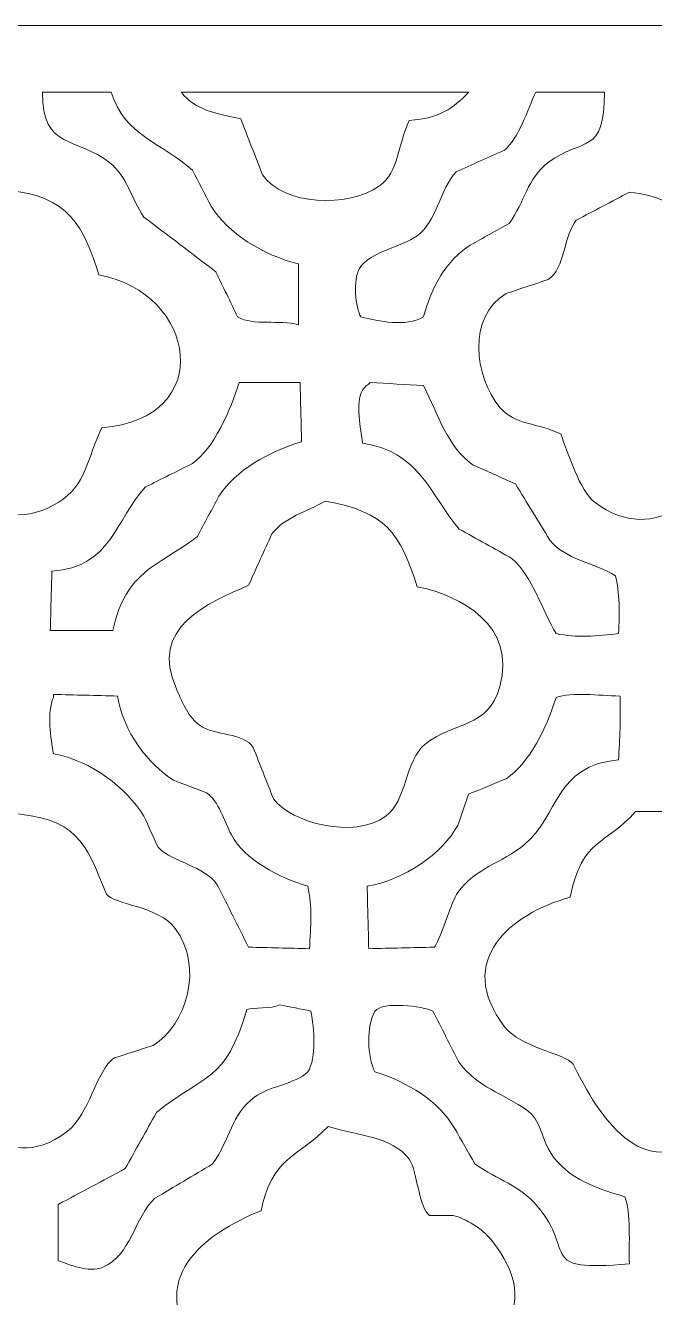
# Model space of a CAD drawing. Header units: centimetres. Extents: x -27.5 to -1.9, y -9.6 to -4.5.
# Drawn here: x -5.528 to -4.285, y -6.991 to -4.475 of the extents above; entities that cross this region are included whole.
import ezdxf

# ---------------------------------------------------------------- set-up
doc = ezdxf.new("R2010")
doc.units = ezdxf.units.CM
doc.header["$MEASUREMENT"] = 0
doc.layers.add('layer 1', color=7, linetype='Continuous')

msp = doc.modelspace()

# ---------------------------------------------------------------- linework, layer by layer
at = {"layer": 'layer 1', "color": 7, "lineweight": 9}
for points, knots in [([(-13.01142, -4.47497), (-13.01142, -4.47497), (-1.85083, -4.47497), (-1.85083, -4.47497), (-1.85083, -4.47497), (-1.85083, -4.47497), (-1.85083, -9.50001), (-1.85083, -9.50001), (-1.85083, -9.50001), (-1.85083, -9.50001), (-13.01142, -9.50001), (-13.01142, -9.50001), (-13.01142, -9.50001), (-13.01142, -9.50001), (-13.01142, -4.47497), (-13.01142, -4.47497)], [0, 0, 0, 0, 0.2, 0.2, 0.2, 0.2, 0.4, 0.4, 0.4, 0.4, 0.6, 0.6, 0.6, 0.6, 1, 1, 1, 1]), ([(-5.49418, -4.6072), (-5.49489, -4.72124), (-5.42592, -4.69558), (-5.36154, -4.74601), (-5.36154, -4.74601), (-5.32663, -4.77336), (-5.31954, -4.81688), (-5.29368, -4.85398), (-5.29368, -4.85398), (-5.24638, -4.88996), (-5.19907, -4.92596), (-5.15178, -4.96194), (-5.15178, -4.96194), (-5.13739, -4.99176), (-5.12299, -5.02158), (-5.10859, -5.0514), (-5.10859, -5.0514), (-5.0762, -5.06962), (-5.02773, -5.05622), (-4.98829, -5.06682), (-4.98829, -5.06682), (-4.98829, -5.02673), (-4.98829, -4.98662), (-4.98829, -4.94652), (-4.98829, -4.94652), (-5.05814, -4.92901), (-5.1273, -4.88676), (-5.16103, -4.83238), (-5.16103, -4.83238), (-5.17337, -4.80874), (-5.18571, -4.78508), (-5.19805, -4.76143), (-5.19805, -4.76143), (-5.25636, -4.70691), (-5.33138, -4.69499), (-5.35846, -4.6072), (-5.35846, -4.6072), (-5.4037, -4.6072), (-5.44895, -4.6072), (-5.49418, -4.6072)], [0, 0, 0, 0, 0.0909091, 0.0909091, 0.0909091, 0.0909091, 0.1818182, 0.1818182, 0.1818182, 0.1818182, 0.2727273, 0.2727273, 0.2727273, 0.2727273, 0.3636364, 0.3636364, 0.3636364, 0.3636364, 0.4545455, 0.4545455, 0.4545455, 0.4545455, 0.5454545, 0.5454545, 0.5454545, 0.5454545, 0.6363636, 0.6363636, 0.6363636, 0.6363636, 0.7272727, 0.7272727, 0.7272727, 0.7272727, 0.8181818, 0.8181818, 0.8181818, 0.8181818, 1, 1, 1, 1]), ([(-5.21964, -4.6072), (-5.19372, -4.64146), (-5.15248, -4.64886), (-5.10242, -4.65964), (-5.10242, -4.65964), (-5.08803, -4.69665), (-5.07363, -4.73368), (-5.05924, -4.77069), (-5.05924, -4.77069), (-5.01759, -4.83053), (-4.89147, -4.83681), (-4.82788, -4.79228), (-4.82788, -4.79228), (-4.79104, -4.76649), (-4.78983, -4.70464), (-4.76927, -4.66272), (-4.76927, -4.66272), (-4.70845, -4.65869), (-4.68345, -4.63885), (-4.65205, -4.6072), (-4.65205, -4.6072), (-4.84123, -4.6072), (-5.03047, -4.6072), (-5.21964, -4.6072)], [0, 0, 0, 0, 0.1428571, 0.1428571, 0.1428571, 0.1428571, 0.2857143, 0.2857143, 0.2857143, 0.2857143, 0.4285714, 0.4285714, 0.4285714, 0.4285714, 0.5714286, 0.5714286, 0.5714286, 0.5714286, 0.7142857, 0.7142857, 0.7142857, 0.7142857, 1, 1, 1, 1]), ([(-4.38368, -4.6072), (-4.42892, -4.6072), (-4.47417, -4.6072), (-4.51941, -4.6072), (-4.51941, -4.6072), (-4.53565, -4.64077), (-4.55283, -4.69897), (-4.5811, -4.72133), (-4.5811, -4.72133), (-4.61297, -4.73573), (-4.64486, -4.75012), (-4.67673, -4.76452), (-4.67673, -4.76452), (-4.70864, -4.79901), (-4.71509, -4.86383), (-4.75385, -4.89099), (-4.75385, -4.89099), (-4.78646, -4.91386), (-4.84688, -4.9222), (-4.86798, -4.95577), (-4.86798, -4.95577), (-4.88076, -4.97709), (-4.8758, -5.03398), (-4.8649, -5.0514), (-4.8649, -5.0514), (-4.82838, -5.05996), (-4.77684, -5.07177), (-4.74151, -5.0514), (-4.74151, -5.0514), (-4.72475, -4.99152), (-4.69621, -4.93946), (-4.64897, -4.9095), (-4.64897, -4.9095), (-4.62326, -4.89511), (-4.59755, -4.88071), (-4.57185, -4.86632), (-4.57185, -4.86632), (-4.54014, -4.823), (-4.53708, -4.77788), (-4.49473, -4.74601), (-4.49473, -4.74601), (-4.42731, -4.69528), (-4.38329, -4.73308), (-4.38368, -4.6072)], [0, 0, 0, 0, 0.0833333, 0.0833333, 0.0833333, 0.0833333, 0.1666667, 0.1666667, 0.1666667, 0.1666667, 0.25, 0.25, 0.25, 0.25, 0.3333333, 0.3333333, 0.3333333, 0.3333333, 0.4166667, 0.4166667, 0.4166667, 0.4166667, 0.5, 0.5, 0.5, 0.5, 0.5833333, 0.5833333, 0.5833333, 0.5833333, 0.6666667, 0.6666667, 0.6666667, 0.6666667, 0.75, 0.75, 0.75, 0.75, 0.8333333, 0.8333333, 0.8333333, 0.8333333, 1, 1, 1, 1]), ([(-5.56205, -4.80154), (-5.59399, -4.82279), (-5.64106, -4.82694), (-5.66385, -4.85706), (-5.66385, -4.85706), (-5.68478, -4.88473), (-5.68707, -4.94626), (-5.71629, -4.96503), (-5.71629, -4.96503), (-5.76125, -4.98901), (-5.80378, -4.98307), (-5.83351, -5.02055), (-5.83351, -5.02055), (-5.89477, -5.09779), (-5.86678, -5.20169), (-5.79341, -5.24574), (-5.79341, -5.24574), (-5.76866, -5.26059), (-5.72822, -5.26015), (-5.70086, -5.2735), (-5.70086, -5.2735), (-5.6852, -5.37209), (-5.58729, -5.49514), (-5.46334, -5.41848), (-5.46334, -5.41848), (-5.40749, -5.38394), (-5.4066, -5.33274), (-5.37697, -5.27042), (-5.37697, -5.27042), (-5.1488, -5.25304), (-5.18985, -5.00295), (-5.38313, -4.96811), (-5.38313, -4.96811), (-5.41069, -4.87384), (-5.44536, -4.80986), (-5.56205, -4.80154)], [0, 0, 0, 0, 0.1, 0.1, 0.1, 0.1, 0.2, 0.2, 0.2, 0.2, 0.3, 0.3, 0.3, 0.3, 0.4, 0.4, 0.4, 0.4, 0.5, 0.5, 0.5, 0.5, 0.6, 0.6, 0.6, 0.6, 0.7, 0.7, 0.7, 0.7, 0.8, 0.8, 0.8, 0.8, 1, 1, 1, 1]), ([(-4.33432, -4.80462), (-4.36928, -4.82313), (-4.40425, -4.84164), (-4.4392, -4.86015), (-4.4392, -4.86015), (-4.46483, -4.89041), (-4.46104, -4.95545), (-4.49473, -4.97737), (-4.49473, -4.97737), (-4.52249, -4.98662), (-4.55026, -4.99588), (-4.57802, -5.00513), (-4.57802, -5.00513), (-4.65494, -5.05166), (-4.64135, -5.16839), (-4.59036, -5.23031), (-4.59036, -5.23031), (-4.56117, -5.26575), (-4.51403, -5.26084), (-4.47005, -5.28275), (-4.47005, -5.28275), (-4.45585, -5.31979), (-4.43263, -5.39571), (-4.40219, -5.41848), (-4.40219, -5.41848), (-4.28331, -5.50741), (-4.16638, -5.4029), (-4.14307, -5.28275), (-4.14307, -5.28275), (-4.03056, -5.2859), (-3.95943, -5.18082), (-4.00734, -5.06374), (-4.00734, -5.06374), (-4.03408, -4.99839), (-4.06983, -4.99293), (-4.14615, -4.97428), (-4.14615, -4.97428), (-4.17585, -4.88716), (-4.22534, -4.8139), (-4.33432, -4.80462)], [0, 0, 0, 0, 0.0909091, 0.0909091, 0.0909091, 0.0909091, 0.1818182, 0.1818182, 0.1818182, 0.1818182, 0.2727273, 0.2727273, 0.2727273, 0.2727273, 0.3636364, 0.3636364, 0.3636364, 0.3636364, 0.4545455, 0.4545455, 0.4545455, 0.4545455, 0.5454545, 0.5454545, 0.5454545, 0.5454545, 0.6363636, 0.6363636, 0.6363636, 0.6363636, 0.7272727, 0.7272727, 0.7272727, 0.7272727, 0.8181818, 0.8181818, 0.8181818, 0.8181818, 1, 1, 1, 1]), ([(-5.47876, -5.67143), (-5.43764, -5.67143), (-5.3965, -5.67143), (-5.35537, -5.67143), (-5.35537, -5.67143), (-5.32833, -5.55149), (-5.26751, -5.5463), (-5.1888, -5.48635), (-5.1888, -5.48635), (-5.1744, -5.45962), (-5.16, -5.43288), (-5.14561, -5.40614), (-5.14561, -5.40614), (-5.11424, -5.35479), (-5.04515, -5.31704), (-4.98212, -5.29818), (-4.98212, -5.29818), (-4.98315, -5.25911), (-4.98418, -5.22003), (-4.9852, -5.18096), (-4.9852, -5.18096), (-5.0253, -5.18096), (-5.06541, -5.18096), (-5.10551, -5.18096), (-5.10551, -5.18096), (-5.1219, -5.23424), (-5.15573, -5.31236), (-5.19805, -5.34136), (-5.19805, -5.34136), (-5.22889, -5.35679), (-5.25975, -5.37221), (-5.29059, -5.38764), (-5.29059, -5.38764), (-5.35024, -5.45194), (-5.35804, -5.54622), (-5.47568, -5.55421), (-5.47568, -5.55421), (-5.4767, -5.59328), (-5.47773, -5.63236), (-5.47876, -5.67143)], [0, 0, 0, 0, 0.0909091, 0.0909091, 0.0909091, 0.0909091, 0.1818182, 0.1818182, 0.1818182, 0.1818182, 0.2727273, 0.2727273, 0.2727273, 0.2727273, 0.3636364, 0.3636364, 0.3636364, 0.3636364, 0.4545455, 0.4545455, 0.4545455, 0.4545455, 0.5454545, 0.5454545, 0.5454545, 0.5454545, 0.6363636, 0.6363636, 0.6363636, 0.6363636, 0.7272727, 0.7272727, 0.7272727, 0.7272727, 0.8181818, 0.8181818, 0.8181818, 0.8181818, 1, 1, 1, 1]), ([(-4.84639, -5.18096), (-4.8527, -5.18734), (-4.85677, -5.18794), (-4.86181, -5.19638), (-4.86181, -5.19638), (-4.87666, -5.22249), (-4.86469, -5.27175), (-4.86181, -5.30126), (-4.86181, -5.30126), (-4.74926, -5.31759), (-4.7287, -5.40167), (-4.67056, -5.47092), (-4.67056, -5.47092), (-4.6356, -5.49046), (-4.60064, -5.51), (-4.56568, -5.52953), (-4.56568, -5.52953), (-4.52644, -5.56408), (-4.50642, -5.63161), (-4.47931, -5.6776), (-4.47931, -5.6776), (-4.43872, -5.68601), (-4.39816, -5.68287), (-4.35592, -5.6776), (-4.35592, -5.6776), (-4.35343, -5.63809), (-4.35344, -5.59523), (-4.36209, -5.56347), (-4.36209, -5.56347), (-4.40305, -5.53686), (-4.46255, -5.53113), (-4.49164, -5.49252), (-4.49164, -5.49252), (-4.51426, -5.4555), (-4.53689, -5.41848), (-4.55951, -5.38147), (-4.55951, -5.38147), (-4.58727, -5.36913), (-4.61504, -5.35679), (-4.6428, -5.34445), (-4.6428, -5.34445), (-4.69491, -5.30737), (-4.71056, -5.24658), (-4.74151, -5.18713), (-4.74151, -5.18713), (-4.77647, -5.18507), (-4.81143, -5.18301), (-4.84639, -5.18096)], [0, 0, 0, 0, 0.0769231, 0.0769231, 0.0769231, 0.0769231, 0.1538462, 0.1538462, 0.1538462, 0.1538462, 0.2307692, 0.2307692, 0.2307692, 0.2307692, 0.3076923, 0.3076923, 0.3076923, 0.3076923, 0.3846154, 0.3846154, 0.3846154, 0.3846154, 0.4615385, 0.4615385, 0.4615385, 0.4615385, 0.5384615, 0.5384615, 0.5384615, 0.5384615, 0.6153846, 0.6153846, 0.6153846, 0.6153846, 0.6923077, 0.6923077, 0.6923077, 0.6923077, 0.7692308, 0.7692308, 0.7692308, 0.7692308, 0.8461538, 0.8461538, 0.8461538, 0.8461538, 1, 1, 1, 1]), ([(-4.93585, -5.4154), (-4.97202, -5.43742), (-5.01601, -5.44716), (-5.04073, -5.48018), (-5.04073, -5.48018), (-5.05615, -5.51411), (-5.07158, -5.54805), (-5.087, -5.58197), (-5.087, -5.58197), (-5.16582, -5.61757), (-5.28558, -5.66278), (-5.2289, -5.78865), (-5.2289, -5.78865), (-5.21674, -5.81565), (-5.20532, -5.84383), (-5.18263, -5.8596), (-5.18263, -5.8596), (-5.15359, -5.87978), (-5.09717, -5.87304), (-5.07775, -5.90279), (-5.07775, -5.90279), (-5.06438, -5.93672), (-5.05101, -5.97065), (-5.03764, -6.00458), (-5.03764, -6.00458), (-5.00185, -6.05194), (-4.8794, -6.08497), (-4.81554, -6.03852), (-4.81554, -6.03852), (-4.77396, -6.00827), (-4.77797, -5.92836), (-4.73842, -5.89662), (-4.73842, -5.89662), (-4.68057, -5.85018), (-4.6138, -5.86599), (-4.59036, -5.78248), (-4.59036, -5.78248), (-4.55665, -5.66244), (-4.66735, -5.60139), (-4.75385, -5.58506), (-4.75385, -5.58506), (-4.78671, -5.47788), (-4.81699, -5.43688), (-4.93585, -5.4154)], [0, 0, 0, 0, 0.0833333, 0.0833333, 0.0833333, 0.0833333, 0.1666667, 0.1666667, 0.1666667, 0.1666667, 0.25, 0.25, 0.25, 0.25, 0.3333333, 0.3333333, 0.3333333, 0.3333333, 0.4166667, 0.4166667, 0.4166667, 0.4166667, 0.5, 0.5, 0.5, 0.5, 0.5833333, 0.5833333, 0.5833333, 0.5833333, 0.6666667, 0.6666667, 0.6666667, 0.6666667, 0.75, 0.75, 0.75, 0.75, 0.8333333, 0.8333333, 0.8333333, 0.8333333, 1, 1, 1, 1]), ([(-4.96669, -6.30072), (-4.96401, -6.256), (-4.96082, -6.21755), (-4.96978, -6.17733), (-4.96978, -6.17733), (-5.02719, -6.15945), (-5.09437, -6.12552), (-5.12093, -6.07553), (-5.12093, -6.07553), (-5.1357, -6.04774), (-5.14502, -6.00893), (-5.17029, -5.99224), (-5.17029, -5.99224), (-5.19188, -5.98402), (-5.21348, -5.97579), (-5.23507, -5.96757), (-5.23507, -5.96757), (-5.28567, -5.93563), (-5.33486, -5.87127), (-5.34612, -5.80099), (-5.34612, -5.80099), (-5.38827, -5.79996), (-5.43044, -5.79893), (-5.47259, -5.79791), (-5.47259, -5.79791), (-5.47259, -5.79996), (-5.47259, -5.80202), (-5.47259, -5.80408), (-5.47259, -5.80408), (-5.48613, -5.83159), (-5.47755, -5.8864), (-5.47259, -5.91513), (-5.47259, -5.91513), (-5.39726, -5.9292), (-5.32853, -5.98272), (-5.29368, -6.03852), (-5.29368, -6.03852), (-5.28442, -6.05908), (-5.27517, -6.07965), (-5.26591, -6.10021), (-5.26591, -6.10021), (-5.23271, -6.13202), (-5.1757, -6.13605), (-5.14869, -6.17424), (-5.14869, -6.17424), (-5.12813, -6.21537), (-5.10756, -6.25651), (-5.087, -6.29763), (-5.087, -6.29763), (-5.0469, -6.29866), (-5.00679, -6.29969), (-4.96669, -6.30072)], [0, 0, 0, 0, 0.0714286, 0.0714286, 0.0714286, 0.0714286, 0.1428571, 0.1428571, 0.1428571, 0.1428571, 0.2142857, 0.2142857, 0.2142857, 0.2142857, 0.2857143, 0.2857143, 0.2857143, 0.2857143, 0.3571429, 0.3571429, 0.3571429, 0.3571429, 0.4285714, 0.4285714, 0.4285714, 0.4285714, 0.5, 0.5, 0.5, 0.5, 0.5714286, 0.5714286, 0.5714286, 0.5714286, 0.6428571, 0.6428571, 0.6428571, 0.6428571, 0.7142857, 0.7142857, 0.7142857, 0.7142857, 0.7857143, 0.7857143, 0.7857143, 0.7857143, 0.8571429, 0.8571429, 0.8571429, 0.8571429, 1, 1, 1, 1]), ([(-4.35592, -5.92746), (-4.35308, -5.8876), (-4.35171, -5.84407), (-4.35283, -5.80099), (-4.35283, -5.80099), (-4.39614, -5.80027), (-4.44704, -5.79239), (-4.47931, -5.80408), (-4.47931, -5.80408), (-4.49718, -5.86194), (-4.5315, -5.93425), (-4.57802, -5.96448), (-4.57802, -5.96448), (-4.60269, -5.97476), (-4.62738, -5.98505), (-4.65205, -5.99533), (-4.65205, -5.99533), (-4.65925, -6.01589), (-4.66645, -6.03646), (-4.67364, -6.05702), (-4.67364, -6.05702), (-4.70282, -6.11183), (-4.78081, -6.16585), (-4.85256, -6.17733), (-4.85256, -6.17733), (-4.85153, -6.21845), (-4.8505, -6.25959), (-4.84947, -6.30072), (-4.84947, -6.30072), (-4.80629, -6.29969), (-4.7631, -6.29866), (-4.71991, -6.29763), (-4.71991, -6.29763), (-4.71177, -6.29131), (-4.68486, -6.20535), (-4.67364, -6.18967), (-4.67364, -6.18967), (-4.63791, -6.13972), (-4.58748, -6.13295), (-4.541, -6.09404), (-4.541, -6.09404), (-4.47349, -6.03752), (-4.48221, -5.93807), (-4.35592, -5.92746)], [0, 0, 0, 0, 0.0833333, 0.0833333, 0.0833333, 0.0833333, 0.1666667, 0.1666667, 0.1666667, 0.1666667, 0.25, 0.25, 0.25, 0.25, 0.3333333, 0.3333333, 0.3333333, 0.3333333, 0.4166667, 0.4166667, 0.4166667, 0.4166667, 0.5, 0.5, 0.5, 0.5, 0.5833333, 0.5833333, 0.5833333, 0.5833333, 0.6666667, 0.6666667, 0.6666667, 0.6666667, 0.75, 0.75, 0.75, 0.75, 0.8333333, 0.8333333, 0.8333333, 0.8333333, 1, 1, 1, 1]), ([(-5.56205, -6.03235), (-5.59564, -6.06493), (-5.64754, -6.07468), (-5.6731, -6.11563), (-5.6731, -6.11563), (-5.68806, -6.1396), (-5.68784, -6.18181), (-5.70086, -6.20509), (-5.70086, -6.20509), (-5.92458, -6.25597), (-5.90324, -6.45829), (-5.69469, -6.51356), (-5.69469, -6.51356), (-5.65749, -6.60441), (-5.5799, -6.76344), (-5.44483, -6.66163), (-5.44483, -6.66163), (-5.40206, -6.62939), (-5.38797, -6.5414), (-5.35229, -6.51665), (-5.35229, -6.51665), (-5.32658, -6.50842), (-5.30087, -6.5002), (-5.27517, -6.49197), (-5.27517, -6.49197), (-5.21009, -6.45109), (-5.17476, -6.33732), (-5.23198, -6.26062), (-5.23198, -6.26062), (-5.2653, -6.21595), (-5.35031, -6.21462), (-5.36771, -6.19275), (-5.36771, -6.19275), (-5.40987, -6.08848), (-5.42687, -6.04178), (-5.56205, -6.03235)], [0, 0, 0, 0, 0.1, 0.1, 0.1, 0.1, 0.2, 0.2, 0.2, 0.2, 0.3, 0.3, 0.3, 0.3, 0.4, 0.4, 0.4, 0.4, 0.5, 0.5, 0.5, 0.5, 0.6, 0.6, 0.6, 0.6, 0.7, 0.7, 0.7, 0.7, 0.8, 0.8, 0.8, 0.8, 1, 1, 1, 1]), ([(-4.32198, -6.02926), (-4.38192, -6.09763), (-4.42731, -6.08052), (-4.45154, -6.19892), (-4.45154, -6.19892), (-4.56882, -6.23162), (-4.68112, -6.32355), (-4.5811, -6.45495), (-4.5811, -6.45495), (-4.54954, -6.49643), (-4.46237, -6.50729), (-4.44537, -6.52899), (-4.44537, -6.52899), (-4.40538, -6.60863), (-4.32073, -6.76924), (-4.19242, -6.67397), (-4.19242, -6.67397), (-4.14617, -6.63962), (-4.15047, -6.55456), (-4.11531, -6.5259), (-4.11531, -6.5259), (-4.0623, -6.4827), (-3.99387, -6.49563), (-3.96724, -6.42411), (-3.96724, -6.42411), (-3.92379, -6.30742), (-4.01562, -6.20303), (-4.12148, -6.20509), (-4.12148, -6.20509), (-4.14243, -6.13696), (-4.1889, -6.04761), (-4.26029, -6.02926), (-4.26029, -6.02926), (-4.28085, -6.02926), (-4.30142, -6.02926), (-4.32198, -6.02926)], [0, 0, 0, 0, 0.1, 0.1, 0.1, 0.1, 0.2, 0.2, 0.2, 0.2, 0.3, 0.3, 0.3, 0.3, 0.4, 0.4, 0.4, 0.4, 0.5, 0.5, 0.5, 0.5, 0.6, 0.6, 0.6, 0.6, 0.7, 0.7, 0.7, 0.7, 0.8, 0.8, 0.8, 0.8, 1, 1, 1, 1]), ([(-5.0253, -6.41177), (-5.04096, -6.42022), (-5.07865, -6.41652), (-5.09008, -6.42102), (-5.09008, -6.42102), (-5.13368, -6.56631), (-5.17199, -6.54666), (-5.269, -6.62462), (-5.269, -6.62462), (-5.28956, -6.66163), (-5.31013, -6.69865), (-5.33069, -6.73567), (-5.33069, -6.73567), (-5.3749, -6.75931), (-5.41913, -6.78297), (-5.46334, -6.80661), (-5.46334, -6.80661), (-5.46334, -6.84363), (-5.46334, -6.88065), (-5.46334, -6.91766), (-5.46334, -6.91766), (-5.44053, -6.92449), (-5.4056, -6.9434), (-5.37388, -6.93), (-5.37388, -6.93), (-5.31999, -6.90746), (-5.31199, -6.83163), (-5.27208, -6.79428), (-5.27208, -6.79428), (-5.23404, -6.77166), (-5.19599, -6.74903), (-5.15795, -6.72641), (-5.15795, -6.72641), (-5.12325, -6.67715), (-5.12182, -6.62932), (-5.07466, -6.59377), (-5.07466, -6.59377), (-5.04746, -6.57326), (-4.9952, -6.56829), (-4.96978, -6.54441), (-4.96978, -6.54441), (-4.95224, -6.51517), (-4.95742, -6.46042), (-4.96361, -6.42411), (-4.96361, -6.42411), (-4.98417, -6.41999), (-5.00474, -6.41588), (-5.0253, -6.41177)], [0, 0, 0, 0, 0.0769231, 0.0769231, 0.0769231, 0.0769231, 0.1538462, 0.1538462, 0.1538462, 0.1538462, 0.2307692, 0.2307692, 0.2307692, 0.2307692, 0.3076923, 0.3076923, 0.3076923, 0.3076923, 0.3846154, 0.3846154, 0.3846154, 0.3846154, 0.4615385, 0.4615385, 0.4615385, 0.4615385, 0.5384615, 0.5384615, 0.5384615, 0.5384615, 0.6153846, 0.6153846, 0.6153846, 0.6153846, 0.6923077, 0.6923077, 0.6923077, 0.6923077, 0.7692308, 0.7692308, 0.7692308, 0.7692308, 0.8461538, 0.8461538, 0.8461538, 0.8461538, 1, 1, 1, 1]), ([(-4.33432, -6.92383), (-4.33587, -6.8887), (-4.33037, -6.81965), (-4.34358, -6.79119), (-4.34358, -6.79119), (-4.40725, -6.77255), (-4.46635, -6.75038), (-4.49473, -6.69556), (-4.49473, -6.69556), (-4.50726, -6.67136), (-4.5137, -6.6367), (-4.53483, -6.62153), (-4.53483, -6.62153), (-4.58625, -6.5846), (-4.63321, -6.57591), (-4.67056, -6.5259), (-4.67056, -6.5259), (-4.68804, -6.49198), (-4.70552, -6.45804), (-4.723, -6.42411), (-4.723, -6.42411), (-4.74137, -6.41435), (-4.82291, -6.40421), (-4.83714, -6.42411), (-4.83714, -6.42411), (-4.85474, -6.45263), (-4.85244, -6.51561), (-4.83714, -6.54441), (-4.83714, -6.54441), (-4.77082, -6.56512), (-4.7129, -6.60066), (-4.67981, -6.65546), (-4.67981, -6.65546), (-4.66645, -6.67911), (-4.65308, -6.70276), (-4.63971, -6.72641), (-4.63971, -6.72641), (-4.59256, -6.7587), (-4.55216, -6.76783), (-4.51632, -6.8097), (-4.51632, -6.8097), (-4.43852, -6.90061), (-4.52026, -6.94011), (-4.33432, -6.92383)], [0, 0, 0, 0, 0.0833333, 0.0833333, 0.0833333, 0.0833333, 0.1666667, 0.1666667, 0.1666667, 0.1666667, 0.25, 0.25, 0.25, 0.25, 0.3333333, 0.3333333, 0.3333333, 0.3333333, 0.4166667, 0.4166667, 0.4166667, 0.4166667, 0.5, 0.5, 0.5, 0.5, 0.5833333, 0.5833333, 0.5833333, 0.5833333, 0.6666667, 0.6666667, 0.6666667, 0.6666667, 0.75, 0.75, 0.75, 0.75, 0.8333333, 0.8333333, 0.8333333, 0.8333333, 1, 1, 1, 1]), ([(-4.92968, -6.65238), (-4.98883, -6.71247), (-5.04167, -6.71366), (-5.06232, -6.81895), (-5.06232, -6.81895), (-5.175, -6.86387), (-5.29553, -6.95527), (-5.18571, -7.09349), (-5.18571, -7.09349), (-5.15655, -7.13019), (-5.11505, -7.11844), (-5.07158, -7.14285), (-5.07158, -7.14285), (-5.02903, -7.16674), (-5.03519, -7.25563), (-4.99446, -7.28475), (-4.99446, -7.28475), (-4.8635, -7.37834), (-4.75818, -7.2694), (-4.73225, -7.14902), (-4.73225, -7.14902), (-4.6157, -7.10181), (-4.4893, -7.02103), (-4.60886, -6.87448), (-4.60886, -6.87448), (-4.6236, -6.85642), (-4.65715, -6.83389), (-4.6829, -6.82821), (-4.6829, -6.82821), (-4.69832, -6.82821), (-4.71375, -6.82821), (-4.72917, -6.82821), (-4.72917, -6.82821), (-4.74964, -6.81688), (-4.75463, -6.73658), (-4.76927, -6.71716), (-4.76927, -6.71716), (-4.80411, -6.67093), (-4.86705, -6.67227), (-4.92968, -6.65238)], [0, 0, 0, 0, 0.0909091, 0.0909091, 0.0909091, 0.0909091, 0.1818182, 0.1818182, 0.1818182, 0.1818182, 0.2727273, 0.2727273, 0.2727273, 0.2727273, 0.3636364, 0.3636364, 0.3636364, 0.3636364, 0.4545455, 0.4545455, 0.4545455, 0.4545455, 0.5454545, 0.5454545, 0.5454545, 0.5454545, 0.6363636, 0.6363636, 0.6363636, 0.6363636, 0.7272727, 0.7272727, 0.7272727, 0.7272727, 0.8181818, 0.8181818, 0.8181818, 0.8181818, 1, 1, 1, 1])]:
    msp.add_open_spline(points, degree=3, knots=knots, dxfattribs=at)

doc.saveas('drawing.dxf')
